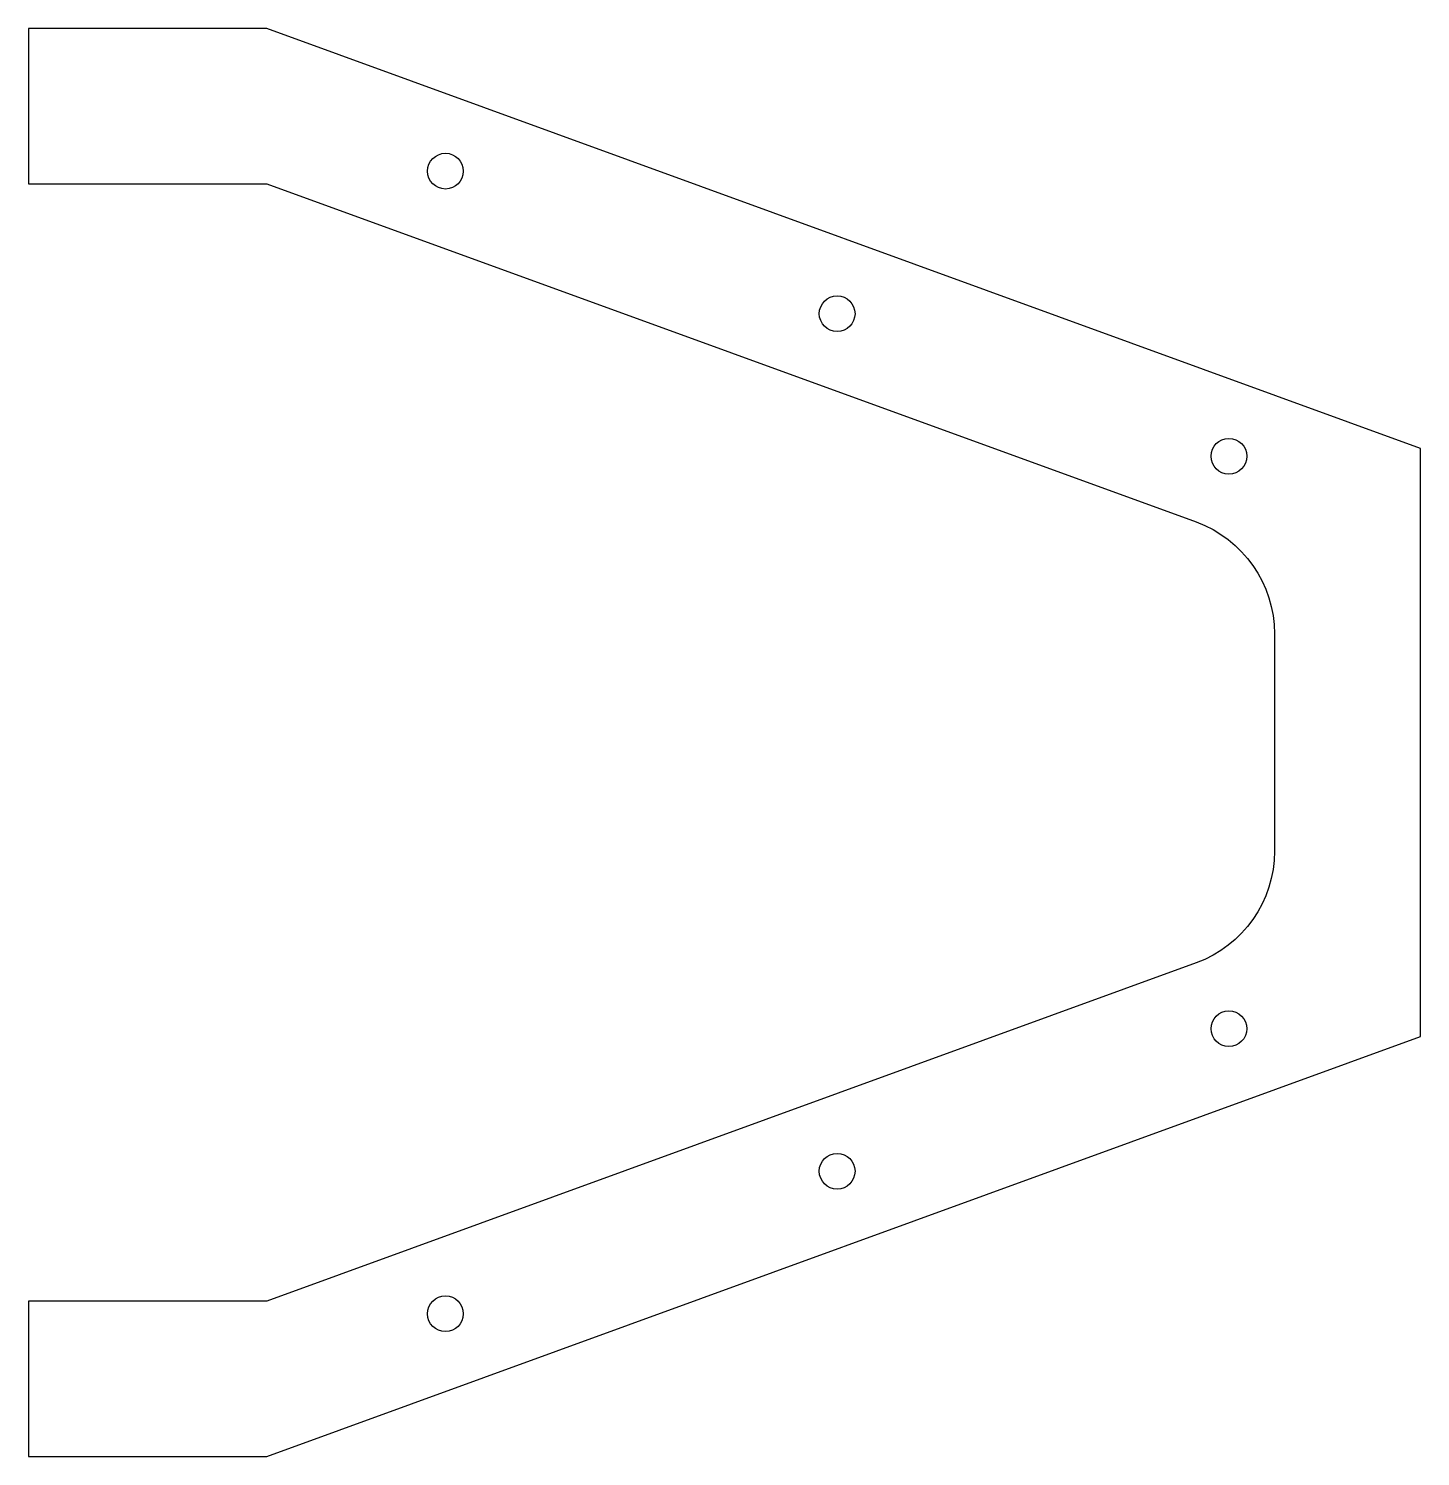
# Model space of a CAD drawing. Header units: millimetres. Extents: x -20 to 97, y 0 to 120.
import ezdxf

# ---------------------------------------------------------------- set-up
doc = ezdxf.new("R2010")
doc.units = ezdxf.units.MM
doc.header["$MEASUREMENT"] = 0

msp = doc.modelspace()

# ---------------------------------------------------------------- linework, layer by layer
msp.add_lwpolyline([(-20, 0), (0, 0), (96.86, 35.25), (96.86, 84.65), (0, 119.9), (-20, 119.9), (-20, 106.87), (0, 106.87), (78.03, 78.47, -0.315299), (84.61, 69.07), (84.61, 50.83, -0.315299), (78.03, 41.44), (0, 13.04), (-20, 13.04)], format="xyb", close=True)
for centre in [(15, 107.93), (47.89, 95.96), (80.78, 83.99), (80.78, 35.92), (47.89, 23.95), (15, 11.98)]:
    msp.add_circle(centre, 1.5)

doc.saveas('drawing.dxf')
